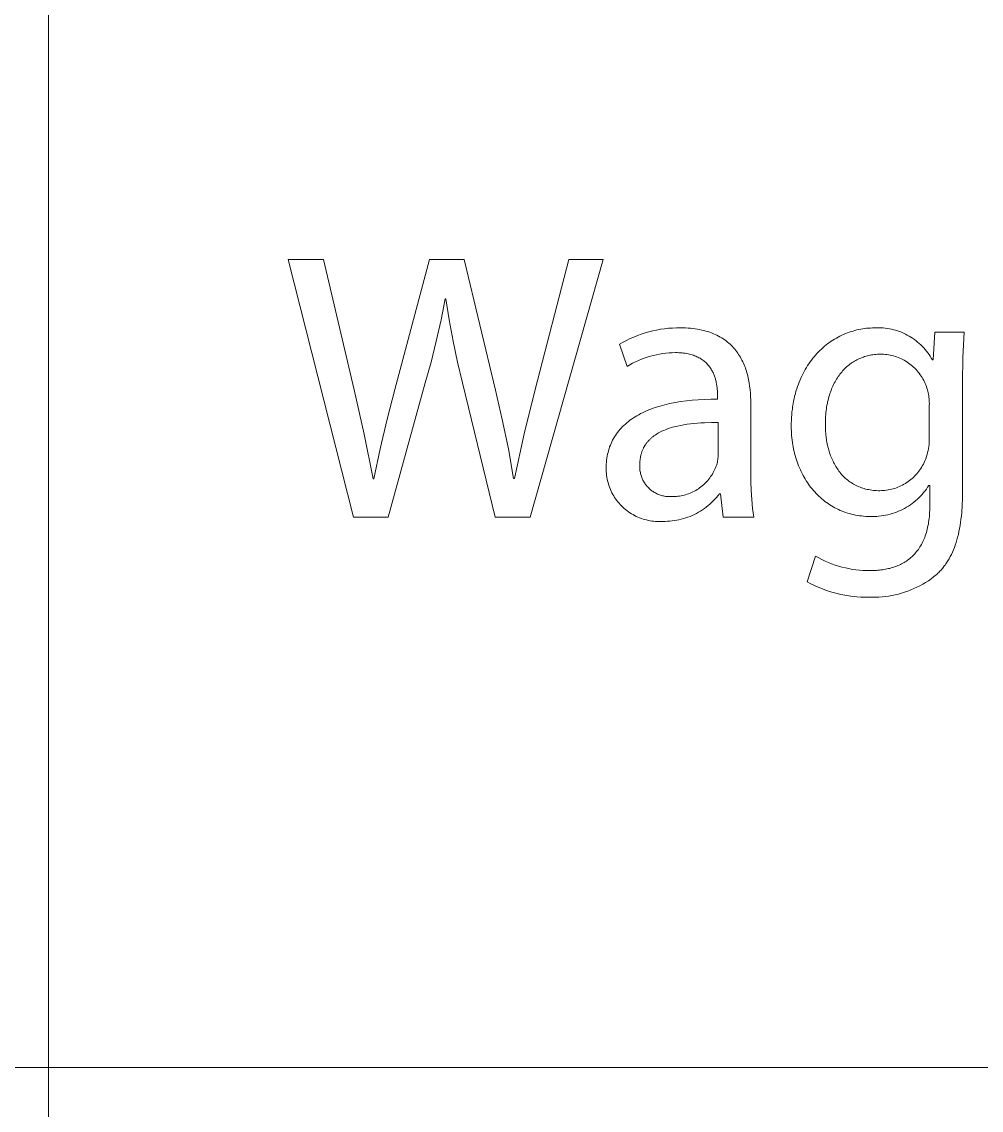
# Model space of a CAD drawing. Header units: millimetres. Extents: x 3269 to 7089, y 1744 to 4413.
# Drawn here: x 6748.6 to 6844.6, y 1953.1 to 2061.9 of the extents above; entities that cross this region are included whole.
import ezdxf

# ---------------------------------------------------------------- set-up
doc = ezdxf.new("R2010")
doc.units = ezdxf.units.MM
doc.header["$MEASUREMENT"] = 0
doc.layers.add('Domyślny', color=7, linetype='Continuous', true_color=0x000000)

msp = doc.modelspace()

# ---------------------------------------------------------------- linework, layer by layer
at = {"layer": 'Domyślny', "color": 18, "lineweight": 15, "true_color": 0x000000}
for p, q in [((6751.31, 1850.54), (6751.31, 2170.83)), ((6781.82, 2012.37), (6775.28, 2038.14)), ((6775.28, 2038.14), (6778.82, 2038.14)), ((6778.82, 2038.14), (6781.87, 2025.11)), ((6785.95, 2025.14), (6789.4, 2038.14)), ((6789.4, 2038.14), (6792.87, 2038.14)), ((6792.87, 2038.14), (6796, 2025.06)), ((6806.76, 2038.14), (6799.46, 2012.37)), ((6799.96, 2025.14), (6803.35, 2038.14)), ((6803.35, 2038.14), (6806.76, 2038.14)), ((6790.96, 2034.21), (6790.56, 2032.09)), ((6791.04, 2034.21), (6790.96, 2034.21)), ((6791.37, 2032.09), (6791.04, 2034.21)), ((6790.56, 2032.09), (6790.09, 2029.98)), ((6791.76, 2029.98), (6791.37, 2032.09)), ((6811.34, 2030.9), (6811.73, 2031)), ((6811.73, 2031), (6812.11, 2031.08)), ((6812.11, 2031.08), (6812.51, 2031.15)), ((6812.51, 2031.15), (6812.9, 2031.21)), ((6812.9, 2031.21), (6813.3, 2031.25)), ((6813.3, 2031.25), (6813.69, 2031.28)), ((6813.69, 2031.28), (6814.09, 2031.3)), ((6814.09, 2031.3), (6814.49, 2031.3)), ((6814.49, 2031.3), (6814.75, 2031.3)), ((6814.75, 2031.3), (6815.01, 2031.29)), ((6815.01, 2031.29), (6815.26, 2031.27)), ((6815.26, 2031.27), (6815.5, 2031.25)), ((6815.5, 2031.25), (6815.74, 2031.23)), ((6815.74, 2031.23), (6815.97, 2031.2)), ((6815.97, 2031.2), (6816.2, 2031.16)), ((6816.2, 2031.16), (6816.42, 2031.12)), ((6816.42, 2031.12), (6816.63, 2031.08)), ((6816.63, 2031.08), (6816.84, 2031.03)), ((6816.84, 2031.03), (6817.04, 2030.98)), ((6817.04, 2030.98), (6817.24, 2030.92)), ((6817.24, 2030.92), (6817.43, 2030.85)), ((6831.38, 2030.86), (6831.57, 2030.93)), ((6831.57, 2030.93), (6831.76, 2030.98)), ((6831.76, 2030.98), (6831.95, 2031.04)), ((6831.95, 2031.04), (6832.14, 2031.09)), ((6832.14, 2031.09), (6832.34, 2031.13)), ((6832.34, 2031.13), (6832.53, 2031.17)), ((6832.53, 2031.17), (6832.73, 2031.2)), ((6832.73, 2031.2), (6832.92, 2031.23)), ((6832.92, 2031.23), (6833.12, 2031.25)), ((6833.12, 2031.25), (6833.32, 2031.27)), ((6833.32, 2031.27), (6833.52, 2031.28)), ((6833.52, 2031.28), (6833.71, 2031.29)), ((6833.71, 2031.29), (6833.91, 2031.29)), ((6833.91, 2031.29), (6834.12, 2031.3)), ((6834.12, 2031.3), (6834.34, 2031.3)), ((6834.34, 2031.3), (6834.55, 2031.3)), ((6834.55, 2031.3), (6834.76, 2031.29)), ((6834.76, 2031.29), (6834.97, 2031.27)), ((6834.97, 2031.27), (6835.18, 2031.24)), ((6835.18, 2031.24), (6835.39, 2031.2)), ((6835.39, 2031.2), (6835.59, 2031.16)), ((6835.59, 2031.16), (6835.8, 2031.11)), ((6835.8, 2031.11), (6836, 2031.06)), ((6836, 2031.06), (6836.2, 2030.99)), ((6836.2, 2030.99), (6836.4, 2030.93)), ((6836.4, 2030.93), (6836.6, 2030.85)), ((6790.09, 2029.98), (6789.56, 2027.88)), ((6792.21, 2027.88), (6791.76, 2029.98)), ((6808.42, 2029.66), (6808.76, 2029.86)), ((6808.76, 2029.86), (6809.12, 2030.04)), ((6809.12, 2030.04), (6809.47, 2030.22)), ((6809.47, 2030.22), (6809.84, 2030.38)), ((6809.84, 2030.38), (6810.21, 2030.53)), ((6810.21, 2030.53), (6810.58, 2030.67)), ((6810.58, 2030.67), (6810.96, 2030.79)), ((6810.96, 2030.79), (6811.34, 2030.9)), ((6817.43, 2030.85), (6817.62, 2030.79)), ((6817.62, 2030.79), (6817.8, 2030.71)), ((6817.8, 2030.71), (6817.98, 2030.64)), ((6817.98, 2030.64), (6818.15, 2030.56)), ((6818.15, 2030.56), (6818.31, 2030.47)), ((6818.31, 2030.47), (6818.47, 2030.38)), ((6818.47, 2030.38), (6818.63, 2030.29)), ((6818.63, 2030.29), (6818.78, 2030.19)), ((6818.78, 2030.19), (6818.93, 2030.09)), ((6818.93, 2030.09), (6819.07, 2029.99)), ((6819.07, 2029.99), (6819.21, 2029.88)), ((6819.21, 2029.88), (6819.34, 2029.77)), ((6829.24, 2029.72), (6829.41, 2029.84)), ((6829.41, 2029.84), (6829.58, 2029.96)), ((6829.58, 2029.96), (6829.75, 2030.07)), ((6829.75, 2030.07), (6829.92, 2030.18)), ((6829.92, 2030.18), (6830.1, 2030.28)), ((6830.1, 2030.28), (6830.28, 2030.38)), ((6830.28, 2030.38), (6830.45, 2030.47)), ((6830.45, 2030.47), (6830.64, 2030.56)), ((6830.64, 2030.56), (6830.82, 2030.64)), ((6830.82, 2030.64), (6831, 2030.72)), ((6831, 2030.72), (6831.19, 2030.79)), ((6831.19, 2030.79), (6831.38, 2030.86)), ((6836.6, 2030.85), (6836.79, 2030.77)), ((6836.79, 2030.77), (6836.99, 2030.68)), ((6836.99, 2030.68), (6837.17, 2030.58)), ((6837.17, 2030.58), (6837.36, 2030.48)), ((6837.36, 2030.48), (6837.54, 2030.37)), ((6837.54, 2030.37), (6837.72, 2030.25)), ((6837.72, 2030.25), (6837.89, 2030.13)), ((6837.89, 2030.13), (6838.06, 2030.01)), ((6838.06, 2030.01), (6838.22, 2029.87)), ((6838.22, 2029.87), (6838.38, 2029.74)), ((6839.76, 2028.09), (6839.93, 2030.87)), ((6839.93, 2030.87), (6842.86, 2030.87)), ((6842.86, 2030.87), (6842.75, 2028.34)), ((6809.17, 2027.44), (6808.42, 2029.66)), ((6813.04, 2028.76), (6812.73, 2028.73)), ((6813.36, 2028.79), (6813.04, 2028.76)), ((6813.67, 2028.81), (6813.36, 2028.79)), ((6813.99, 2028.82), (6813.67, 2028.81)), ((6814.17, 2028.82), (6813.99, 2028.82)), ((6814.34, 2028.81), (6814.17, 2028.82)), ((6814.5, 2028.8), (6814.34, 2028.81)), ((6814.66, 2028.79), (6814.5, 2028.8)), ((6814.82, 2028.77), (6814.66, 2028.79)), ((6814.97, 2028.75), (6814.82, 2028.77)), ((6815.12, 2028.72), (6814.97, 2028.75)), ((6819.34, 2029.77), (6819.46, 2029.66)), ((6819.46, 2029.66), (6819.59, 2029.54)), ((6819.59, 2029.54), (6819.7, 2029.42)), ((6819.7, 2029.42), (6819.82, 2029.29)), ((6819.82, 2029.29), (6819.93, 2029.17)), ((6819.93, 2029.17), (6820.03, 2029.04)), ((6820.03, 2029.04), (6820.13, 2028.9)), ((6820.13, 2028.9), (6820.23, 2028.77)), ((6820.23, 2028.77), (6820.32, 2028.63)), ((6828.15, 2028.74), (6828.3, 2028.89)), ((6828.3, 2028.89), (6828.45, 2029.04)), ((6828.45, 2029.04), (6828.6, 2029.18)), ((6828.6, 2029.18), (6828.76, 2029.33)), ((6828.76, 2029.33), (6828.92, 2029.46)), ((6828.92, 2029.46), (6829.08, 2029.59)), ((6829.08, 2029.59), (6829.24, 2029.72)), ((6838.38, 2029.74), (6838.54, 2029.59)), ((6838.54, 2029.59), (6838.69, 2029.44)), ((6838.69, 2029.44), (6838.83, 2029.29)), ((6838.83, 2029.29), (6838.97, 2029.13)), ((6838.97, 2029.13), (6839.11, 2028.97)), ((6839.11, 2028.97), (6839.23, 2028.8)), ((6839.23, 2028.8), (6839.36, 2028.63)), ((6789.56, 2027.88), (6788.97, 2025.8)), ((6792.72, 2025.8), (6792.21, 2027.88)), ((6809.72, 2027.76), (6809.44, 2027.6)), ((6810.01, 2027.9), (6809.72, 2027.76)), ((6810.29, 2028.03), (6810.01, 2027.9)), ((6810.59, 2028.15), (6810.29, 2028.03)), ((6810.88, 2028.27), (6810.59, 2028.15)), ((6811.18, 2028.37), (6810.88, 2028.27)), ((6811.49, 2028.46), (6811.18, 2028.37)), ((6811.79, 2028.54), (6811.49, 2028.46)), ((6812.1, 2028.61), (6811.79, 2028.54)), ((6812.41, 2028.68), (6812.1, 2028.61)), ((6812.73, 2028.73), (6812.41, 2028.68)), ((6815.26, 2028.7), (6815.12, 2028.72)), ((6815.4, 2028.66), (6815.26, 2028.7)), ((6815.53, 2028.63), (6815.4, 2028.66)), ((6815.66, 2028.59), (6815.53, 2028.63)), ((6815.79, 2028.55), (6815.66, 2028.59)), ((6815.91, 2028.51), (6815.79, 2028.55)), ((6816.03, 2028.46), (6815.91, 2028.51)), ((6816.14, 2028.41), (6816.03, 2028.46)), ((6816.25, 2028.36), (6816.14, 2028.41)), ((6816.35, 2028.31), (6816.25, 2028.36)), ((6816.46, 2028.25), (6816.35, 2028.31)), ((6816.55, 2028.19), (6816.46, 2028.25)), ((6816.65, 2028.13), (6816.55, 2028.19)), ((6816.74, 2028.07), (6816.65, 2028.13)), ((6816.83, 2028), (6816.74, 2028.07)), ((6816.91, 2027.93), (6816.83, 2028)), ((6816.99, 2027.86), (6816.91, 2027.93)), ((6817.07, 2027.79), (6816.99, 2027.86)), ((6817.14, 2027.72), (6817.07, 2027.79)), ((6817.21, 2027.64), (6817.14, 2027.72)), ((6820.32, 2028.63), (6820.41, 2028.49)), ((6820.41, 2028.49), (6820.5, 2028.35)), ((6820.5, 2028.35), (6820.58, 2028.2)), ((6820.58, 2028.2), (6820.65, 2028.05)), ((6820.65, 2028.05), (6820.73, 2027.91)), ((6820.73, 2027.91), (6820.8, 2027.75)), ((6820.8, 2027.75), (6820.86, 2027.6)), ((6827.22, 2027.53), (6827.34, 2027.71)), ((6827.34, 2027.71), (6827.47, 2027.9)), ((6827.47, 2027.9), (6827.6, 2028.07)), ((6827.6, 2028.07), (6827.73, 2028.25)), ((6827.73, 2028.25), (6827.87, 2028.41)), ((6827.87, 2028.41), (6828.01, 2028.58)), ((6828.01, 2028.58), (6828.15, 2028.74)), ((6831.45, 2027.66), (6831.34, 2027.58)), ((6831.56, 2027.75), (6831.45, 2027.66)), ((6831.67, 2027.83), (6831.56, 2027.75)), ((6831.79, 2027.9), (6831.67, 2027.83)), ((6831.91, 2027.97), (6831.79, 2027.9)), ((6832.03, 2028.04), (6831.91, 2027.97)), ((6832.15, 2028.11), (6832.03, 2028.04)), ((6832.27, 2028.17), (6832.15, 2028.11)), ((6832.4, 2028.23), (6832.27, 2028.17)), ((6832.53, 2028.28), (6832.4, 2028.23)), ((6832.66, 2028.34), (6832.53, 2028.28)), ((6832.79, 2028.38), (6832.66, 2028.34)), ((6832.92, 2028.43), (6832.79, 2028.38)), ((6833.06, 2028.47), (6832.92, 2028.43)), ((6833.19, 2028.5), (6833.06, 2028.47)), ((6833.33, 2028.54), (6833.19, 2028.5)), ((6833.47, 2028.57), (6833.33, 2028.54)), ((6833.61, 2028.59), (6833.47, 2028.57)), ((6833.75, 2028.61), (6833.61, 2028.59)), ((6833.9, 2028.63), (6833.75, 2028.61)), ((6834.04, 2028.64), (6833.9, 2028.63)), ((6834.19, 2028.65), (6834.04, 2028.64)), ((6834.34, 2028.66), (6834.19, 2028.65)), ((6834.49, 2028.66), (6834.34, 2028.66)), ((6834.65, 2028.66), (6834.49, 2028.66)), ((6834.82, 2028.65), (6834.65, 2028.66)), ((6834.99, 2028.64), (6834.82, 2028.65)), ((6835.15, 2028.62), (6834.99, 2028.64)), ((6835.32, 2028.6), (6835.15, 2028.62)), ((6835.48, 2028.57), (6835.32, 2028.6)), ((6835.64, 2028.53), (6835.48, 2028.57)), ((6835.8, 2028.49), (6835.64, 2028.53)), ((6835.96, 2028.44), (6835.8, 2028.49)), ((6836.12, 2028.39), (6835.96, 2028.44)), ((6836.28, 2028.33), (6836.12, 2028.39)), ((6836.43, 2028.27), (6836.28, 2028.33)), ((6836.59, 2028.2), (6836.43, 2028.27)), ((6836.74, 2028.13), (6836.59, 2028.2)), ((6836.88, 2028.05), (6836.74, 2028.13)), ((6837.03, 2027.96), (6836.88, 2028.05)), ((6837.17, 2027.88), (6837.03, 2027.96)), ((6837.31, 2027.78), (6837.17, 2027.88)), ((6837.44, 2027.68), (6837.31, 2027.78)), ((6837.57, 2027.58), (6837.44, 2027.68)), ((6839.36, 2028.63), (6839.47, 2028.45)), ((6839.47, 2028.45), (6839.58, 2028.27)), ((6839.58, 2028.27), (6839.69, 2028.09)), ((6839.69, 2028.09), (6839.76, 2028.09)), ((6842.75, 2028.34), (6842.72, 2025.8)), ((6809.44, 2027.6), (6809.17, 2027.44)), ((6817.28, 2027.57), (6817.21, 2027.64)), ((6817.34, 2027.49), (6817.28, 2027.57)), ((6817.4, 2027.41), (6817.34, 2027.49)), ((6817.46, 2027.33), (6817.4, 2027.41)), ((6817.52, 2027.25), (6817.46, 2027.33)), ((6817.57, 2027.17), (6817.52, 2027.25)), ((6817.62, 2027.08), (6817.57, 2027.17)), ((6817.67, 2027), (6817.62, 2027.08)), ((6817.71, 2026.91), (6817.67, 2027)), ((6817.76, 2026.82), (6817.71, 2026.91)), ((6817.8, 2026.74), (6817.76, 2026.82)), ((6817.83, 2026.65), (6817.8, 2026.74)), ((6817.87, 2026.56), (6817.83, 2026.65)), ((6817.9, 2026.47), (6817.87, 2026.56)), ((6820.86, 2027.6), (6820.93, 2027.44)), ((6820.93, 2027.44), (6820.99, 2027.29)), ((6820.99, 2027.29), (6821.04, 2027.13)), ((6821.04, 2027.13), (6821.09, 2026.97)), ((6821.09, 2026.97), (6821.14, 2026.8)), ((6821.14, 2026.8), (6821.19, 2026.64)), ((6821.19, 2026.64), (6821.23, 2026.47)), ((6826.66, 2026.53), (6826.76, 2026.74)), ((6826.76, 2026.74), (6826.87, 2026.94)), ((6826.87, 2026.94), (6826.98, 2027.14)), ((6826.98, 2027.14), (6827.1, 2027.34)), ((6827.1, 2027.34), (6827.22, 2027.53)), ((6830.45, 2026.66), (6830.36, 2026.54)), ((6830.54, 2026.77), (6830.45, 2026.66)), ((6830.63, 2026.88), (6830.54, 2026.77)), ((6830.72, 2026.99), (6830.63, 2026.88)), ((6830.82, 2027.1), (6830.72, 2026.99)), ((6830.92, 2027.2), (6830.82, 2027.1)), ((6831.02, 2027.3), (6830.92, 2027.2)), ((6831.12, 2027.4), (6831.02, 2027.3)), ((6831.23, 2027.49), (6831.12, 2027.4)), ((6831.34, 2027.58), (6831.23, 2027.49)), ((6837.7, 2027.47), (6837.57, 2027.58)), ((6837.82, 2027.36), (6837.7, 2027.47)), ((6837.94, 2027.25), (6837.82, 2027.36)), ((6838.06, 2027.13), (6837.94, 2027.25)), ((6838.17, 2027), (6838.06, 2027.13)), ((6838.28, 2026.88), (6838.17, 2027)), ((6838.38, 2026.75), (6838.28, 2026.88)), ((6838.48, 2026.61), (6838.38, 2026.75)), ((6838.58, 2026.47), (6838.48, 2026.61)), ((6788.97, 2025.8), (6785.29, 2012.37)), ((6795.98, 2012.37), (6792.72, 2025.8)), ((6817.93, 2026.38), (6817.9, 2026.47)), ((6817.96, 2026.29), (6817.93, 2026.38)), ((6817.99, 2026.21), (6817.96, 2026.29)), ((6818.01, 2026.12), (6817.99, 2026.21)), ((6818.04, 2026.03), (6818.01, 2026.12)), ((6818.06, 2025.94), (6818.04, 2026.03)), ((6818.08, 2025.85), (6818.06, 2025.94)), ((6818.11, 2025.67), (6818.08, 2025.85)), ((6818.14, 2025.5), (6818.11, 2025.67)), ((6818.16, 2025.33), (6818.14, 2025.5)), ((6821.23, 2026.47), (6821.27, 2026.31)), ((6821.27, 2026.31), (6821.31, 2026.14)), ((6821.31, 2026.14), (6821.34, 2025.97)), ((6821.34, 2025.97), (6821.37, 2025.8)), ((6821.37, 2025.8), (6821.42, 2025.46)), ((6826.2, 2025.42), (6826.29, 2025.65)), ((6826.29, 2025.65), (6826.37, 2025.88)), ((6826.37, 2025.88), (6826.46, 2026.1)), ((6826.46, 2026.1), (6826.56, 2026.32)), ((6826.56, 2026.32), (6826.66, 2026.53)), ((6829.75, 2025.48), (6829.68, 2025.33)), ((6829.81, 2025.62), (6829.75, 2025.48)), ((6829.88, 2025.76), (6829.81, 2025.62)), ((6829.96, 2025.9), (6829.88, 2025.76)), ((6830.03, 2026.03), (6829.96, 2025.9)), ((6830.11, 2026.16), (6830.03, 2026.03)), ((6830.19, 2026.29), (6830.11, 2026.16)), ((6830.27, 2026.42), (6830.19, 2026.29)), ((6830.36, 2026.54), (6830.27, 2026.42)), ((6838.66, 2026.33), (6838.58, 2026.47)), ((6838.75, 2026.19), (6838.66, 2026.33)), ((6838.83, 2026.04), (6838.75, 2026.19)), ((6838.9, 2025.89), (6838.83, 2026.04)), ((6838.97, 2025.74), (6838.9, 2025.89)), ((6839.03, 2025.59), (6838.97, 2025.74)), ((6839.09, 2025.43), (6839.03, 2025.59)), ((6842.72, 2025.8), (6842.72, 2015.05)), ((6781.87, 2025.11), (6782.87, 2020.66)), ((6785.16, 2022.18), (6785.95, 2025.14)), ((6796, 2025.06), (6796.69, 2022.14)), ((6798.86, 2020.71), (6799.96, 2025.14)), ((6818.18, 2025.16), (6818.16, 2025.33)), ((6818.19, 2025), (6818.18, 2025.16)), ((6818.2, 2024.84), (6818.19, 2025)), ((6818.2, 2024.69), (6818.2, 2024.84)), ((6818.2, 2024.54), (6818.2, 2024.69)), ((6818.2, 2024.15), (6818.2, 2024.54)), ((6821.42, 2025.46), (6821.46, 2025.11)), ((6821.46, 2025.11), (6821.5, 2024.76)), ((6821.5, 2024.76), (6821.52, 2024.42)), ((6821.52, 2024.42), (6821.53, 2024.07)), ((6825.87, 2024.21), (6825.92, 2024.46)), ((6825.92, 2024.46), (6825.99, 2024.71)), ((6825.99, 2024.71), (6826.05, 2024.95)), ((6826.05, 2024.95), (6826.13, 2025.19)), ((6826.13, 2025.19), (6826.2, 2025.42)), ((6829.35, 2024.4), (6829.3, 2024.24)), ((6829.4, 2024.57), (6829.35, 2024.4)), ((6829.45, 2024.73), (6829.4, 2024.57)), ((6829.5, 2024.88), (6829.45, 2024.73)), ((6829.56, 2025.04), (6829.5, 2024.88)), ((6829.62, 2025.19), (6829.56, 2025.04)), ((6829.68, 2025.33), (6829.62, 2025.19)), ((6839.14, 2025.27), (6839.09, 2025.43)), ((6839.19, 2025.11), (6839.14, 2025.27)), ((6839.23, 2024.96), (6839.19, 2025.11)), ((6839.27, 2024.81), (6839.23, 2024.96)), ((6839.3, 2024.66), (6839.27, 2024.81)), ((6839.33, 2024.5), (6839.3, 2024.66)), ((6839.35, 2024.35), (6839.33, 2024.5)), ((6811.77, 2023.25), (6811.99, 2023.33)), ((6811.99, 2023.33), (6812.22, 2023.4)), ((6812.22, 2023.4), (6812.46, 2023.47)), ((6812.46, 2023.47), (6812.7, 2023.54)), ((6812.7, 2023.54), (6812.95, 2023.61)), ((6812.95, 2023.61), (6813.45, 2023.72)), ((6813.45, 2023.72), (6813.98, 2023.83)), ((6813.98, 2023.83), (6814.53, 2023.92)), ((6814.53, 2023.92), (6815.09, 2023.99)), ((6815.09, 2023.99), (6815.68, 2024.05)), ((6815.68, 2024.05), (6816.28, 2024.1)), ((6816.28, 2024.1), (6816.9, 2024.13)), ((6816.9, 2024.13), (6817.54, 2024.15)), ((6817.54, 2024.15), (6818.2, 2024.15)), ((6821.53, 2024.07), (6821.53, 2023.72)), ((6821.53, 2023.72), (6821.53, 2016.81)), ((6825.69, 2023.17), (6825.72, 2023.43)), ((6825.72, 2023.43), (6825.77, 2023.7)), ((6825.77, 2023.7), (6825.81, 2023.96)), ((6825.81, 2023.96), (6825.87, 2024.21)), ((6829.12, 2023.38), (6829.1, 2023.2)), ((6829.15, 2023.55), (6829.12, 2023.38)), ((6829.19, 2023.73), (6829.15, 2023.55)), ((6829.22, 2023.9), (6829.19, 2023.73)), ((6829.26, 2024.07), (6829.22, 2023.9)), ((6829.3, 2024.24), (6829.26, 2024.07)), ((6839.37, 2024.2), (6839.35, 2024.35)), ((6839.38, 2024.04), (6839.37, 2024.2)), ((6839.38, 2023.88), (6839.38, 2024.04)), ((6839.39, 2023.73), (6839.38, 2023.88)), ((6839.38, 2023.57), (6839.39, 2023.73)), ((6839.38, 2020.24), (6839.38, 2023.57)), ((6809.62, 2022.18), (6809.79, 2022.29)), ((6809.79, 2022.29), (6809.96, 2022.4)), ((6809.96, 2022.4), (6810.14, 2022.51)), ((6810.14, 2022.51), (6810.33, 2022.61)), ((6810.33, 2022.61), (6810.52, 2022.72)), ((6810.52, 2022.72), (6810.71, 2022.81)), ((6810.71, 2022.81), (6810.91, 2022.91)), ((6810.91, 2022.91), (6811.12, 2023)), ((6811.12, 2023), (6811.33, 2023.09)), ((6811.33, 2023.09), (6811.54, 2023.17)), ((6811.54, 2023.17), (6811.77, 2023.25)), ((6825.59, 2022.05), (6825.61, 2022.34)), ((6825.61, 2022.34), (6825.63, 2022.62)), ((6825.63, 2022.62), (6825.65, 2022.89)), ((6825.65, 2022.89), (6825.69, 2023.17)), ((6829.02, 2022.45), (6829, 2022.06)), ((6829.03, 2022.64), (6829.02, 2022.45)), ((6829.05, 2022.83), (6829.03, 2022.64)), ((6829.07, 2023.01), (6829.05, 2022.83)), ((6829.1, 2023.2), (6829.07, 2023.01)), ((6784.46, 2019.2), (6785.16, 2022.18)), ((6796.69, 2022.14), (6797.3, 2019.2)), ((6808.33, 2021), (6808.45, 2021.14)), ((6808.45, 2021.14), (6808.58, 2021.28)), ((6808.58, 2021.28), (6808.71, 2021.42)), ((6808.71, 2021.42), (6808.85, 2021.55)), ((6808.85, 2021.55), (6808.99, 2021.68)), ((6808.99, 2021.68), (6809.14, 2021.81)), ((6809.14, 2021.81), (6809.29, 2021.94)), ((6809.29, 2021.94), (6809.45, 2022.06)), ((6809.45, 2022.06), (6809.62, 2022.18)), ((6813.13, 2021.17), (6812.99, 2021.11)), ((6813.27, 2021.22), (6813.13, 2021.17)), ((6813.42, 2021.27), (6813.27, 2021.22)), ((6813.57, 2021.32), (6813.42, 2021.27)), ((6813.72, 2021.36), (6813.57, 2021.32)), ((6813.88, 2021.4), (6813.72, 2021.36)), ((6814.19, 2021.48), (6813.88, 2021.4)), ((6814.51, 2021.55), (6814.19, 2021.48)), ((6814.84, 2021.61), (6814.51, 2021.55)), ((6815.17, 2021.66), (6814.84, 2021.61)), ((6815.51, 2021.71), (6815.17, 2021.66)), ((6815.85, 2021.74), (6815.51, 2021.71)), ((6816.19, 2021.77), (6815.85, 2021.74)), ((6816.54, 2021.79), (6816.19, 2021.77)), ((6816.89, 2021.81), (6816.54, 2021.79)), ((6817.59, 2021.83), (6816.89, 2021.81)), ((6818.28, 2021.82), (6817.59, 2021.83)), ((6818.28, 2018.6), (6818.28, 2021.82)), ((6825.58, 2021.77), (6825.59, 2022.05)), ((6825.58, 2021.47), (6825.58, 2021.77)), ((6825.58, 2021.23), (6825.58, 2021.47)), ((6825.59, 2021), (6825.58, 2021.23)), ((6829, 2022.06), (6828.99, 2021.66)), ((6828.99, 2021.66), (6829, 2021.33)), ((6829, 2021.33), (6829.01, 2020.99)), ((6782.87, 2020.66), (6783.78, 2016.2)), ((6797.9, 2016.25), (6798.86, 2020.71)), ((6807.64, 2019.91), (6807.72, 2020.07)), ((6807.72, 2020.07), (6807.81, 2020.23)), ((6807.81, 2020.23), (6807.9, 2020.39)), ((6807.9, 2020.39), (6808, 2020.55)), ((6808, 2020.55), (6808.11, 2020.7)), ((6808.11, 2020.7), (6808.22, 2020.85)), ((6808.22, 2020.85), (6808.33, 2021)), ((6811.33, 2020.03), (6811.28, 2019.98)), ((6811.38, 2020.08), (6811.33, 2020.03)), ((6811.42, 2020.13), (6811.38, 2020.08)), ((6811.47, 2020.18), (6811.42, 2020.13)), ((6811.52, 2020.23), (6811.47, 2020.18)), ((6811.57, 2020.27), (6811.52, 2020.23)), ((6811.62, 2020.32), (6811.57, 2020.27)), ((6811.68, 2020.36), (6811.62, 2020.32)), ((6811.73, 2020.4), (6811.68, 2020.36)), ((6811.84, 2020.49), (6811.73, 2020.4)), ((6811.96, 2020.57), (6811.84, 2020.49)), ((6812.07, 2020.65), (6811.96, 2020.57)), ((6812.19, 2020.72), (6812.07, 2020.65)), ((6812.32, 2020.79), (6812.19, 2020.72)), ((6812.45, 2020.86), (6812.32, 2020.79)), ((6812.58, 2020.93), (6812.45, 2020.86)), ((6812.71, 2020.99), (6812.58, 2020.93)), ((6812.85, 2021.05), (6812.71, 2020.99)), ((6812.99, 2021.11), (6812.85, 2021.05)), ((6825.6, 2020.76), (6825.59, 2021)), ((6825.62, 2020.53), (6825.6, 2020.76)), ((6825.64, 2020.3), (6825.62, 2020.53)), ((6825.67, 2020.07), (6825.64, 2020.3)), ((6825.7, 2019.84), (6825.67, 2020.07)), ((6829.01, 2020.99), (6829.04, 2020.66)), ((6829.04, 2020.66), (6829.08, 2020.33)), ((6829.08, 2020.33), (6829.1, 2020.17)), ((6829.1, 2020.17), (6829.12, 2020.01)), ((6839.37, 2019.84), (6839.38, 2020.04)), ((6839.38, 2020.04), (6839.38, 2020.24)), ((6783.85, 2016.2), (6784.46, 2019.2)), ((6797.3, 2019.2), (6797.81, 2016.25)), ((6807.26, 2018.85), (6807.31, 2019.03)), ((6807.31, 2019.03), (6807.36, 2019.21)), ((6807.36, 2019.21), (6807.42, 2019.39)), ((6807.42, 2019.39), (6807.49, 2019.56)), ((6807.49, 2019.56), (6807.56, 2019.74)), ((6807.56, 2019.74), (6807.64, 2019.91)), ((6810.68, 2019), (6810.65, 2018.94)), ((6810.7, 2019.07), (6810.68, 2019)), ((6810.73, 2019.13), (6810.7, 2019.07)), ((6810.76, 2019.2), (6810.73, 2019.13)), ((6810.79, 2019.26), (6810.76, 2019.2)), ((6810.82, 2019.32), (6810.79, 2019.26)), ((6810.85, 2019.38), (6810.82, 2019.32)), ((6810.89, 2019.44), (6810.85, 2019.38)), ((6810.92, 2019.5), (6810.89, 2019.44)), ((6810.96, 2019.56), (6810.92, 2019.5)), ((6810.99, 2019.61), (6810.96, 2019.56)), ((6811.03, 2019.67), (6810.99, 2019.61)), ((6811.07, 2019.72), (6811.03, 2019.67)), ((6811.11, 2019.78), (6811.07, 2019.72)), ((6811.15, 2019.83), (6811.11, 2019.78)), ((6811.19, 2019.88), (6811.15, 2019.83)), ((6811.24, 2019.93), (6811.19, 2019.88)), ((6811.28, 2019.98), (6811.24, 2019.93)), ((6825.73, 2019.61), (6825.7, 2019.84)), ((6825.77, 2019.39), (6825.73, 2019.61)), ((6825.81, 2019.17), (6825.77, 2019.39)), ((6825.86, 2018.95), (6825.81, 2019.17)), ((6825.92, 2018.74), (6825.86, 2018.95)), ((6829.12, 2020.01), (6829.15, 2019.86)), ((6829.15, 2019.86), (6829.18, 2019.7)), ((6829.18, 2019.7), (6829.22, 2019.54)), ((6829.22, 2019.54), (6829.25, 2019.39)), ((6829.25, 2019.39), (6829.29, 2019.24)), ((6829.29, 2019.24), (6829.33, 2019.09)), ((6829.33, 2019.09), (6829.38, 2018.94)), ((6829.38, 2018.94), (6829.42, 2018.8)), ((6839.22, 2018.85), (6839.27, 2019.04)), ((6839.27, 2019.04), (6839.3, 2019.24)), ((6839.3, 2019.24), (6839.33, 2019.44)), ((6839.33, 2019.44), (6839.36, 2019.64)), ((6839.36, 2019.64), (6839.37, 2019.84)), ((6807.08, 2017.68), (6807.1, 2017.88)), ((6807.1, 2017.88), (6807.12, 2018.08)), ((6807.12, 2018.08), (6807.14, 2018.28)), ((6807.14, 2018.28), (6807.18, 2018.47)), ((6807.18, 2018.47), (6807.21, 2018.66)), ((6807.21, 2018.66), (6807.26, 2018.85)), ((6810.46, 2018.07), (6810.45, 2017.99)), ((6810.45, 2017.99), (6810.45, 2017.91)), ((6810.45, 2017.91), (6810.45, 2017.83)), ((6810.47, 2018.15), (6810.46, 2018.07)), ((6810.48, 2018.22), (6810.47, 2018.15)), ((6810.49, 2018.3), (6810.48, 2018.22)), ((6810.5, 2018.37), (6810.49, 2018.3)), ((6810.52, 2018.45), (6810.5, 2018.37)), ((6810.53, 2018.52), (6810.52, 2018.45)), ((6810.55, 2018.59), (6810.53, 2018.52)), ((6810.57, 2018.66), (6810.55, 2018.59)), ((6810.59, 2018.73), (6810.57, 2018.66)), ((6810.61, 2018.8), (6810.59, 2018.73)), ((6810.63, 2018.87), (6810.61, 2018.8)), ((6810.65, 2018.94), (6810.63, 2018.87)), ((6818.16, 2017.77), (6818.19, 2017.88)), ((6818.19, 2017.88), (6818.21, 2018)), ((6818.21, 2018), (6818.23, 2018.12)), ((6818.23, 2018.12), (6818.25, 2018.24)), ((6818.25, 2018.24), (6818.26, 2018.36)), ((6818.26, 2018.36), (6818.27, 2018.48)), ((6818.27, 2018.48), (6818.28, 2018.6)), ((6825.97, 2018.52), (6825.92, 2018.74)), ((6826.03, 2018.31), (6825.97, 2018.52)), ((6826.1, 2018.11), (6826.03, 2018.31)), ((6826.17, 2017.9), (6826.1, 2018.11)), ((6826.24, 2017.7), (6826.17, 2017.9)), ((6829.42, 2018.8), (6829.47, 2018.65)), ((6829.47, 2018.65), (6829.52, 2018.51)), ((6829.52, 2018.51), (6829.58, 2018.37)), ((6829.58, 2018.37), (6829.64, 2018.23)), ((6829.64, 2018.23), (6829.7, 2018.09)), ((6829.7, 2018.09), (6829.76, 2017.96)), ((6829.76, 2017.96), (6829.82, 2017.83)), ((6838.87, 2017.83), (6838.94, 2017.99)), ((6838.94, 2017.99), (6839, 2018.14)), ((6839, 2018.14), (6839.06, 2018.3)), ((6839.06, 2018.3), (6839.12, 2018.46)), ((6839.12, 2018.46), (6839.17, 2018.65)), ((6839.17, 2018.65), (6839.22, 2018.85)), ((6807.07, 2017.48), (6807.08, 2017.68)), ((6807.07, 2017.27), (6807.07, 2017.48)), ((6807.07, 2017.09), (6807.07, 2017.27)), ((6807.08, 2016.9), (6807.07, 2017.09)), ((6807.09, 2016.72), (6807.08, 2016.9)), ((6810.44, 2017.56), (6810.43, 2017.46)), ((6810.43, 2017.46), (6810.43, 2017.35)), ((6810.43, 2017.35), (6810.44, 2017.25)), ((6810.45, 2017.83), (6810.44, 2017.74)), ((6810.44, 2017.74), (6810.44, 2017.66)), ((6810.44, 2017.66), (6810.44, 2017.56)), ((6810.44, 2017.25), (6810.44, 2017.15)), ((6810.44, 2017.15), (6810.45, 2017.05)), ((6810.45, 2017.05), (6810.47, 2016.94)), ((6810.47, 2016.94), (6810.49, 2016.84)), ((6810.49, 2016.84), (6810.51, 2016.74)), ((6817.69, 2016.68), (6817.77, 2016.82)), ((6817.77, 2016.82), (6817.84, 2016.96)), ((6817.84, 2016.96), (6817.91, 2017.1)), ((6817.91, 2017.1), (6817.97, 2017.24)), ((6817.97, 2017.24), (6818.03, 2017.39)), ((6818.03, 2017.39), (6818.09, 2017.53)), ((6818.09, 2017.53), (6818.13, 2017.65)), ((6818.13, 2017.65), (6818.16, 2017.77)), ((6821.53, 2016.81), (6821.54, 2015.92)), ((6826.32, 2017.5), (6826.24, 2017.7)), ((6826.4, 2017.3), (6826.32, 2017.5)), ((6826.49, 2017.11), (6826.4, 2017.3)), ((6826.57, 2016.92), (6826.49, 2017.11)), ((6826.67, 2016.73), (6826.57, 2016.92)), ((6829.82, 2017.83), (6829.89, 2017.7)), ((6829.89, 2017.7), (6829.96, 2017.57)), ((6829.96, 2017.57), (6830.03, 2017.45)), ((6830.03, 2017.45), (6830.11, 2017.33)), ((6830.11, 2017.33), (6830.19, 2017.21)), ((6830.19, 2017.21), (6830.27, 2017.09)), ((6830.27, 2017.09), (6830.35, 2016.97)), ((6830.35, 2016.97), (6830.44, 2016.86)), ((6830.44, 2016.86), (6830.53, 2016.75)), ((6838.14, 2016.71), (6838.25, 2016.84)), ((6838.25, 2016.84), (6838.35, 2016.97)), ((6838.35, 2016.97), (6838.45, 2017.11)), ((6838.45, 2017.11), (6838.55, 2017.25)), ((6838.55, 2017.25), (6838.63, 2017.39)), ((6838.63, 2017.39), (6838.72, 2017.54)), ((6838.72, 2017.54), (6838.8, 2017.68)), ((6838.8, 2017.68), (6838.87, 2017.83)), ((6783.78, 2016.2), (6783.85, 2016.2)), ((6797.81, 2016.25), (6797.9, 2016.25)), ((6807.12, 2016.54), (6807.09, 2016.72)), ((6807.14, 2016.36), (6807.12, 2016.54)), ((6807.17, 2016.18), (6807.14, 2016.36)), ((6807.21, 2016.01), (6807.17, 2016.18)), ((6807.26, 2015.83), (6807.21, 2016.01)), ((6807.31, 2015.66), (6807.26, 2015.83)), ((6810.51, 2016.74), (6810.53, 2016.64)), ((6810.53, 2016.64), (6810.56, 2016.54)), ((6810.56, 2016.54), (6810.59, 2016.44)), ((6810.59, 2016.44), (6810.63, 2016.35)), ((6810.63, 2016.35), (6810.67, 2016.25)), ((6810.67, 2016.25), (6810.71, 2016.16)), ((6810.71, 2016.16), (6810.75, 2016.07)), ((6810.75, 2016.07), (6810.8, 2015.97)), ((6810.8, 2015.97), (6810.85, 2015.89)), ((6810.85, 2015.89), (6810.91, 2015.8)), ((6810.91, 2015.8), (6810.96, 2015.71)), ((6810.96, 2015.71), (6811.02, 2015.63)), ((6816.79, 2015.6), (6816.91, 2015.7)), ((6816.91, 2015.7), (6817.02, 2015.81)), ((6817.02, 2015.81), (6817.13, 2015.93)), ((6817.13, 2015.93), (6817.23, 2016.04)), ((6817.23, 2016.04), (6817.33, 2016.16)), ((6817.33, 2016.16), (6817.43, 2016.29)), ((6817.43, 2016.29), (6817.52, 2016.42)), ((6817.52, 2016.42), (6817.61, 2016.55)), ((6817.61, 2016.55), (6817.69, 2016.68)), ((6821.54, 2015.92), (6821.57, 2015.03)), ((6826.76, 2016.54), (6826.67, 2016.73)), ((6826.87, 2016.36), (6826.76, 2016.54)), ((6826.97, 2016.19), (6826.87, 2016.36)), ((6827.08, 2016.01), (6826.97, 2016.19)), ((6827.19, 2015.84), (6827.08, 2016.01)), ((6827.3, 2015.67), (6827.19, 2015.84)), ((6830.53, 2016.75), (6830.62, 2016.65)), ((6830.62, 2016.65), (6830.72, 2016.54)), ((6830.72, 2016.54), (6830.81, 2016.44)), ((6830.81, 2016.44), (6830.91, 2016.34)), ((6830.91, 2016.34), (6831.02, 2016.25)), ((6831.02, 2016.25), (6831.12, 2016.16)), ((6831.12, 2016.16), (6831.23, 2016.07)), ((6831.23, 2016.07), (6831.34, 2015.98)), ((6831.34, 2015.98), (6831.45, 2015.9)), ((6831.45, 2015.9), (6831.57, 2015.82)), ((6831.57, 2015.82), (6831.69, 2015.75)), ((6831.69, 2015.75), (6831.81, 2015.67)), ((6836.85, 2015.66), (6837, 2015.74)), ((6837, 2015.74), (6837.14, 2015.83)), ((6837.14, 2015.83), (6837.28, 2015.93)), ((6837.28, 2015.93), (6837.41, 2016.03)), ((6837.41, 2016.03), (6837.54, 2016.13)), ((6837.54, 2016.13), (6837.67, 2016.24)), ((6837.67, 2016.24), (6837.79, 2016.35)), ((6837.79, 2016.35), (6837.91, 2016.47)), ((6837.91, 2016.47), (6838.03, 2016.59)), ((6838.03, 2016.59), (6838.14, 2016.71)), ((6807.37, 2015.48), (6807.31, 2015.66)), ((6807.43, 2015.31), (6807.37, 2015.48)), ((6807.5, 2015.14), (6807.43, 2015.31)), ((6807.57, 2014.98), (6807.5, 2015.14)), ((6807.65, 2014.81), (6807.57, 2014.98)), ((6807.74, 2014.65), (6807.65, 2014.81)), ((6807.83, 2014.5), (6807.74, 2014.65)), ((6811.02, 2015.63), (6811.09, 2015.55)), ((6811.09, 2015.55), (6811.15, 2015.47)), ((6811.15, 2015.47), (6811.22, 2015.39)), ((6811.22, 2015.39), (6811.29, 2015.32)), ((6811.29, 2015.32), (6811.36, 2015.24)), ((6811.36, 2015.24), (6811.44, 2015.17)), ((6811.44, 2015.17), (6811.52, 2015.11)), ((6811.52, 2015.11), (6811.6, 2015.04)), ((6811.6, 2015.04), (6811.68, 2014.98)), ((6811.68, 2014.98), (6811.77, 2014.92)), ((6811.77, 2014.92), (6811.85, 2014.87)), ((6811.85, 2014.87), (6811.94, 2014.82)), ((6811.94, 2014.82), (6812.03, 2014.77)), ((6812.03, 2014.77), (6812.12, 2014.72)), ((6812.12, 2014.72), (6812.22, 2014.68)), ((6812.22, 2014.68), (6812.31, 2014.64)), ((6812.31, 2014.64), (6812.41, 2014.6)), ((6812.41, 2014.6), (6812.51, 2014.57)), ((6814.87, 2014.57), (6815.02, 2014.61)), ((6815.02, 2014.61), (6815.17, 2014.66)), ((6815.17, 2014.66), (6815.32, 2014.71)), ((6815.32, 2014.71), (6815.46, 2014.77)), ((6815.46, 2014.77), (6815.61, 2014.83)), ((6815.61, 2014.83), (6815.75, 2014.9)), ((6815.75, 2014.9), (6815.89, 2014.97)), ((6815.89, 2014.97), (6816.03, 2015.05)), ((6816.03, 2015.05), (6816.16, 2015.13)), ((6816.16, 2015.13), (6816.3, 2015.21)), ((6816.3, 2015.21), (6816.42, 2015.3)), ((6816.42, 2015.3), (6816.55, 2015.39)), ((6816.55, 2015.39), (6816.67, 2015.49)), ((6816.67, 2015.49), (6816.79, 2015.6)), ((6818.39, 2014.7), (6818.25, 2014.51)), ((6818.52, 2014.7), (6818.39, 2014.7)), ((6818.77, 2012.37), (6818.52, 2014.7)), ((6821.57, 2015.03), (6821.63, 2014.14)), ((6827.42, 2015.51), (6827.3, 2015.67)), ((6827.55, 2015.35), (6827.42, 2015.51)), ((6827.67, 2015.19), (6827.55, 2015.35)), ((6827.8, 2015.04), (6827.67, 2015.19)), ((6827.93, 2014.89), (6827.8, 2015.04)), ((6828.07, 2014.74), (6827.93, 2014.89)), ((6828.21, 2014.6), (6828.07, 2014.74)), ((6828.35, 2014.46), (6828.21, 2014.6)), ((6831.81, 2015.67), (6831.93, 2015.61)), ((6831.93, 2015.61), (6832.06, 2015.54)), ((6832.06, 2015.54), (6832.19, 2015.48)), ((6832.19, 2015.48), (6832.32, 2015.42)), ((6832.32, 2015.42), (6832.46, 2015.36)), ((6832.46, 2015.36), (6832.59, 2015.31)), ((6832.59, 2015.31), (6832.73, 2015.27)), ((6832.73, 2015.27), (6832.88, 2015.22)), ((6832.88, 2015.22), (6833.02, 2015.18)), ((6833.02, 2015.18), (6833.17, 2015.15)), ((6833.17, 2015.15), (6833.32, 2015.12)), ((6833.32, 2015.12), (6833.47, 2015.09)), ((6833.47, 2015.09), (6833.63, 2015.07)), ((6833.63, 2015.07), (6833.79, 2015.05)), ((6833.79, 2015.05), (6833.95, 2015.03)), ((6833.95, 2015.03), (6834.11, 2015.02)), ((6834.11, 2015.02), (6834.28, 2015.01)), ((6834.28, 2015.01), (6834.45, 2015.01)), ((6834.45, 2015.01), (6834.62, 2015.02)), ((6834.62, 2015.02), (6834.78, 2015.03)), ((6834.78, 2015.03), (6834.95, 2015.04)), ((6834.95, 2015.04), (6835.12, 2015.06)), ((6835.12, 2015.06), (6835.28, 2015.09)), ((6835.28, 2015.09), (6835.45, 2015.12)), ((6835.45, 2015.12), (6835.61, 2015.16)), ((6835.61, 2015.16), (6835.77, 2015.2)), ((6835.77, 2015.2), (6835.93, 2015.25)), ((6835.93, 2015.25), (6836.09, 2015.3)), ((6836.09, 2015.3), (6836.25, 2015.36)), ((6836.25, 2015.36), (6836.4, 2015.43)), ((6836.4, 2015.43), (6836.55, 2015.5)), ((6836.55, 2015.5), (6836.7, 2015.57)), ((6836.7, 2015.57), (6836.85, 2015.66)), ((6838.67, 2014.65), (6838.52, 2014.48)), ((6838.82, 2014.82), (6838.67, 2014.65)), ((6838.96, 2014.99), (6838.82, 2014.82)), ((6839.09, 2015.17), (6838.96, 2014.99)), ((6839.22, 2015.36), (6839.09, 2015.17)), ((6839.34, 2015.55), (6839.22, 2015.36)), ((6839.43, 2015.55), (6839.34, 2015.55)), ((6839.43, 2013.49), (6839.43, 2015.55)), ((6842.72, 2015.05), (6842.71, 2014.27)), ((6807.92, 2014.34), (6807.83, 2014.5)), ((6808.02, 2014.19), (6807.92, 2014.34)), ((6808.13, 2014.04), (6808.02, 2014.19)), ((6808.24, 2013.9), (6808.13, 2014.04)), ((6808.36, 2013.76), (6808.24, 2013.9)), ((6808.48, 2013.63), (6808.36, 2013.76)), ((6808.61, 2013.5), (6808.48, 2013.63)), ((6812.51, 2014.57), (6812.6, 2014.54)), ((6812.6, 2014.54), (6812.7, 2014.51)), ((6812.7, 2014.51), (6812.8, 2014.49)), ((6812.8, 2014.49), (6812.91, 2014.47)), ((6812.91, 2014.47), (6813.01, 2014.45)), ((6813.01, 2014.45), (6813.11, 2014.44)), ((6813.11, 2014.44), (6813.21, 2014.43)), ((6813.21, 2014.43), (6813.31, 2014.43)), ((6813.31, 2014.43), (6813.42, 2014.42)), ((6813.42, 2014.42), (6813.52, 2014.43)), ((6813.52, 2014.43), (6813.62, 2014.43)), ((6813.62, 2014.43), (6813.78, 2014.43)), ((6813.78, 2014.43), (6813.94, 2014.43)), ((6813.94, 2014.43), (6814.09, 2014.44)), ((6814.09, 2014.44), (6814.25, 2014.46)), ((6814.25, 2014.46), (6814.41, 2014.48)), ((6814.41, 2014.48), (6814.56, 2014.51)), ((6814.56, 2014.51), (6814.72, 2014.54)), ((6814.72, 2014.54), (6814.87, 2014.57)), ((6817.26, 2013.52), (6817.08, 2013.38)), ((6817.44, 2013.67), (6817.26, 2013.52)), ((6817.61, 2013.83), (6817.44, 2013.67)), ((6817.78, 2013.99), (6817.61, 2013.83)), ((6817.94, 2014.16), (6817.78, 2013.99)), ((6818.1, 2014.34), (6817.94, 2014.16)), ((6818.25, 2014.51), (6818.1, 2014.34)), ((6821.63, 2014.14), (6821.72, 2013.25)), ((6828.5, 2014.33), (6828.35, 2014.46)), ((6828.65, 2014.2), (6828.5, 2014.33)), ((6828.8, 2014.07), (6828.65, 2014.2)), ((6828.95, 2013.95), (6828.8, 2014.07)), ((6829.11, 2013.83), (6828.95, 2013.95)), ((6829.27, 2013.72), (6829.11, 2013.83)), ((6829.43, 2013.61), (6829.27, 2013.72)), ((6829.6, 2013.5), (6829.43, 2013.61)), ((6829.77, 2013.4), (6829.6, 2013.5)), ((6837.49, 2013.61), (6837.31, 2013.48)), ((6837.68, 2013.74), (6837.49, 2013.61)), ((6837.85, 2013.87), (6837.68, 2013.74)), ((6838.03, 2014.02), (6837.85, 2013.87)), ((6838.2, 2014.17), (6838.03, 2014.02)), ((6838.36, 2014.32), (6838.2, 2014.17)), ((6838.52, 2014.48), (6838.36, 2014.32)), ((6842.68, 2013.53), (6842.63, 2012.83)), ((6842.71, 2014.27), (6842.68, 2013.53)), ((6808.74, 2013.37), (6808.61, 2013.5)), ((6808.87, 2013.25), (6808.74, 2013.37)), ((6809.01, 2013.13), (6808.87, 2013.25)), ((6809.15, 2013.02), (6809.01, 2013.13)), ((6809.3, 2012.91), (6809.15, 2013.02)), ((6809.45, 2012.81), (6809.3, 2012.91)), ((6809.6, 2012.71), (6809.45, 2012.81)), ((6809.76, 2012.62), (6809.6, 2012.71)), ((6809.92, 2012.53), (6809.76, 2012.62)), ((6810.08, 2012.45), (6809.92, 2012.53)), ((6810.25, 2012.37), (6810.08, 2012.45)), ((6815.47, 2012.45), (6815.25, 2012.37)), ((6815.68, 2012.55), (6815.47, 2012.45)), ((6815.89, 2012.64), (6815.68, 2012.55)), ((6816.1, 2012.75), (6815.89, 2012.64)), ((6816.31, 2012.86), (6816.1, 2012.75)), ((6816.51, 2012.98), (6816.31, 2012.86)), ((6816.7, 2013.11), (6816.51, 2012.98)), ((6816.89, 2013.24), (6816.7, 2013.11)), ((6817.08, 2013.38), (6816.89, 2013.24)), ((6821.72, 2013.25), (6821.84, 2012.37)), ((6829.94, 2013.31), (6829.77, 2013.4)), ((6830.12, 2013.22), (6829.94, 2013.31)), ((6830.29, 2013.13), (6830.12, 2013.22)), ((6830.47, 2013.05), (6830.29, 2013.13)), ((6830.66, 2012.97), (6830.47, 2013.05)), ((6830.84, 2012.9), (6830.66, 2012.97)), ((6831.03, 2012.84), (6830.84, 2012.9)), ((6831.22, 2012.77), (6831.03, 2012.84)), ((6831.41, 2012.72), (6831.22, 2012.77)), ((6831.61, 2012.67), (6831.41, 2012.72)), ((6831.8, 2012.62), (6831.61, 2012.67)), ((6832, 2012.58), (6831.8, 2012.62)), ((6832.2, 2012.54), (6832, 2012.58)), ((6832.41, 2012.51), (6832.2, 2012.54)), ((6832.61, 2012.49), (6832.41, 2012.51)), ((6832.82, 2012.47), (6832.61, 2012.49)), ((6833.03, 2012.45), (6832.82, 2012.47)), ((6833.24, 2012.45), (6833.03, 2012.45)), ((6833.46, 2012.44), (6833.24, 2012.45)), ((6833.68, 2012.44), (6833.46, 2012.44)), ((6833.91, 2012.44), (6833.68, 2012.44)), ((6834.13, 2012.45), (6833.91, 2012.44)), ((6834.35, 2012.47), (6834.13, 2012.45)), ((6834.58, 2012.49), (6834.35, 2012.47)), ((6834.8, 2012.52), (6834.58, 2012.49)), ((6835.02, 2012.56), (6834.8, 2012.52)), ((6835.24, 2012.61), (6835.02, 2012.56)), ((6835.46, 2012.66), (6835.24, 2012.61)), ((6835.68, 2012.73), (6835.46, 2012.66)), ((6835.89, 2012.8), (6835.68, 2012.73)), ((6836.1, 2012.87), (6835.89, 2012.8)), ((6836.31, 2012.96), (6836.1, 2012.87)), ((6836.52, 2013.05), (6836.31, 2012.96)), ((6836.72, 2013.15), (6836.52, 2013.05)), ((6836.92, 2013.25), (6836.72, 2013.15)), ((6837.11, 2013.36), (6836.92, 2013.25)), ((6837.31, 2013.48), (6837.11, 2013.36)), ((6839.37, 2012.25), (6839.39, 2012.44)), ((6839.39, 2012.44), (6839.4, 2012.64)), ((6839.4, 2012.64), (6839.42, 2012.85)), ((6839.42, 2012.85), (6839.43, 2013.06)), ((6839.43, 2013.06), (6839.43, 2013.49)), ((6842.59, 2012.49), (6842.55, 2012.16)), ((6842.63, 2012.83), (6842.59, 2012.49)), ((6785.29, 2012.37), (6781.82, 2012.37)), ((6799.46, 2012.37), (6795.98, 2012.37)), ((6810.42, 2012.3), (6810.25, 2012.37)), ((6810.59, 2012.24), (6810.42, 2012.3)), ((6810.76, 2012.18), (6810.59, 2012.24)), ((6810.93, 2012.13), (6810.76, 2012.18)), ((6811.11, 2012.09), (6810.93, 2012.13)), ((6811.29, 2012.05), (6811.11, 2012.09)), ((6811.46, 2012.01), (6811.29, 2012.05)), ((6811.64, 2011.98), (6811.46, 2012.01)), ((6811.82, 2011.96), (6811.64, 2011.98)), ((6812.01, 2011.95), (6811.82, 2011.96)), ((6812.19, 2011.94), (6812.01, 2011.95)), ((6812.37, 2011.94), (6812.19, 2011.94)), ((6812.55, 2011.94), (6812.37, 2011.94)), ((6812.73, 2011.95), (6812.55, 2011.94)), ((6812.97, 2011.95), (6812.73, 2011.95)), ((6813.2, 2011.96), (6812.97, 2011.95)), ((6813.43, 2011.97), (6813.2, 2011.96)), ((6813.66, 2011.99), (6813.43, 2011.97)), ((6813.89, 2012.02), (6813.66, 2011.99)), ((6814.13, 2012.06), (6813.89, 2012.02)), ((6814.35, 2012.11), (6814.13, 2012.06)), ((6814.58, 2012.16), (6814.35, 2012.11)), ((6814.81, 2012.22), (6814.58, 2012.16)), ((6815.03, 2012.29), (6814.81, 2012.22)), ((6815.25, 2012.37), (6815.03, 2012.29)), ((6821.84, 2012.37), (6818.77, 2012.37)), ((6839.18, 2011.16), (6839.22, 2011.33)), ((6839.22, 2011.33), (6839.25, 2011.5)), ((6839.25, 2011.5), (6839.29, 2011.68)), ((6839.29, 2011.68), (6839.32, 2011.87)), ((6839.32, 2011.87), (6839.35, 2012.06)), ((6839.35, 2012.06), (6839.37, 2012.25)), ((6842.46, 2011.53), (6842.41, 2011.23)), ((6842.51, 2011.84), (6842.46, 2011.53)), ((6842.55, 2012.16), (6842.51, 2011.84)), ((6838.87, 2010.2), (6838.93, 2010.35)), ((6838.93, 2010.35), (6838.98, 2010.51)), ((6838.98, 2010.51), (6839.04, 2010.66)), ((6839.04, 2010.66), (6839.09, 2010.82)), ((6839.09, 2010.82), (6839.13, 2010.99)), ((6839.13, 2010.99), (6839.18, 2011.16)), ((6842.22, 2010.37), (6842.15, 2010.1)), ((6842.29, 2010.65), (6842.22, 2010.37)), ((6842.35, 2010.93), (6842.29, 2010.65)), ((6842.41, 2011.23), (6842.35, 2010.93)), ((6838.2, 2009.03), (6838.29, 2009.15)), ((6838.29, 2009.15), (6838.37, 2009.27)), ((6838.37, 2009.27), (6838.45, 2009.39)), ((6838.45, 2009.39), (6838.53, 2009.52)), ((6838.53, 2009.52), (6838.6, 2009.65)), ((6838.6, 2009.65), (6838.67, 2009.78)), ((6838.67, 2009.78), (6838.74, 2009.92)), ((6838.74, 2009.92), (6838.81, 2010.06)), ((6838.81, 2010.06), (6838.87, 2010.2)), ((6841.89, 2009.33), (6841.8, 2009.09)), ((6841.98, 2009.58), (6841.89, 2009.33)), ((6842.07, 2009.83), (6841.98, 2009.58)), ((6842.15, 2010.1), (6842.07, 2009.83)), ((6827.18, 2005.9), (6828.02, 2008.47)), ((6828.02, 2008.47), (6828.33, 2008.3)), ((6828.33, 2008.3), (6828.65, 2008.13)), ((6828.65, 2008.13), (6828.97, 2007.98)), ((6837.09, 2007.98), (6837.21, 2008.06)), ((6837.21, 2008.06), (6837.32, 2008.14)), ((6837.32, 2008.14), (6837.43, 2008.23)), ((6837.43, 2008.23), (6837.53, 2008.32)), ((6837.53, 2008.32), (6837.64, 2008.41)), ((6837.64, 2008.41), (6837.74, 2008.5)), ((6837.74, 2008.5), (6837.84, 2008.6)), ((6837.84, 2008.6), (6837.93, 2008.7)), ((6837.93, 2008.7), (6838.02, 2008.81)), ((6838.02, 2008.81), (6838.12, 2008.92)), ((6838.12, 2008.92), (6838.2, 2009.03)), ((6841.37, 2008.21), (6841.25, 2008)), ((6841.48, 2008.42), (6841.37, 2008.21)), ((6841.59, 2008.64), (6841.48, 2008.42)), ((6841.7, 2008.86), (6841.59, 2008.64)), ((6841.8, 2009.09), (6841.7, 2008.86)), ((6828.97, 2007.98), (6829.29, 2007.84)), ((6829.29, 2007.84), (6829.62, 2007.7)), ((6829.62, 2007.7), (6829.96, 2007.58)), ((6829.96, 2007.58), (6830.3, 2007.47)), ((6830.3, 2007.47), (6830.64, 2007.38)), ((6830.64, 2007.38), (6830.99, 2007.29)), ((6830.99, 2007.29), (6831.33, 2007.22)), ((6831.33, 2007.22), (6831.68, 2007.15)), ((6831.68, 2007.15), (6832.04, 2007.1)), ((6832.04, 2007.1), (6832.39, 2007.07)), ((6832.39, 2007.07), (6832.74, 2007.04)), ((6832.74, 2007.04), (6833.1, 2007.03)), ((6833.1, 2007.03), (6833.46, 2007.02)), ((6833.46, 2007.02), (6833.78, 2007.03)), ((6833.78, 2007.03), (6833.93, 2007.04)), ((6833.93, 2007.04), (6834.09, 2007.04)), ((6834.09, 2007.04), (6834.25, 2007.06)), ((6834.25, 2007.06), (6834.4, 2007.07)), ((6834.4, 2007.07), (6834.55, 2007.09)), ((6834.55, 2007.09), (6834.7, 2007.11)), ((6834.7, 2007.11), (6834.85, 2007.13)), ((6834.85, 2007.13), (6835, 2007.16)), ((6835, 2007.16), (6835.14, 2007.19)), ((6835.14, 2007.19), (6835.29, 2007.22)), ((6835.29, 2007.22), (6835.43, 2007.25)), ((6835.43, 2007.25), (6835.57, 2007.29)), ((6835.57, 2007.29), (6835.71, 2007.33)), ((6835.71, 2007.33), (6835.84, 2007.38)), ((6835.84, 2007.38), (6835.98, 2007.42)), ((6835.98, 2007.42), (6836.11, 2007.47)), ((6836.11, 2007.47), (6836.24, 2007.53)), ((6836.24, 2007.53), (6836.37, 2007.58)), ((6836.37, 2007.58), (6836.5, 2007.64)), ((6836.5, 2007.64), (6836.62, 2007.7)), ((6836.62, 2007.7), (6836.74, 2007.77)), ((6836.74, 2007.77), (6836.86, 2007.84)), ((6836.86, 2007.84), (6836.98, 2007.91)), ((6836.98, 2007.91), (6837.09, 2007.98)), ((6840.48, 2007), (6840.41, 2006.92)), ((6840.56, 2007.08), (6840.48, 2007)), ((6840.63, 2007.17), (6840.56, 2007.08)), ((6840.71, 2007.25), (6840.63, 2007.17)), ((6840.78, 2007.34), (6840.71, 2007.25)), ((6840.85, 2007.43), (6840.78, 2007.34)), ((6840.92, 2007.52), (6840.85, 2007.43)), ((6840.99, 2007.61), (6840.92, 2007.52)), ((6841.05, 2007.71), (6840.99, 2007.61)), ((6841.12, 2007.8), (6841.05, 2007.71)), ((6841.25, 2008), (6841.12, 2007.8)), ((6827.54, 2005.71), (6827.18, 2005.9)), ((6839.29, 2006.01), (6839.01, 2005.83)), ((6839.56, 2006.2), (6839.29, 2006.01)), ((6839.82, 2006.4), (6839.56, 2006.2)), ((6840.08, 2006.6), (6839.82, 2006.4)), ((6840.17, 2006.68), (6840.08, 2006.6)), ((6840.25, 2006.76), (6840.17, 2006.68)), ((6840.33, 2006.84), (6840.25, 2006.76)), ((6840.41, 2006.92), (6840.33, 2006.84)), ((6827.9, 2005.54), (6827.54, 2005.71)), ((6828.26, 2005.37), (6827.9, 2005.54)), ((6828.63, 2005.22), (6828.26, 2005.37)), ((6829.01, 2005.07), (6828.63, 2005.22)), ((6829.39, 2004.95), (6829.01, 2005.07)), ((6829.77, 2004.83), (6829.39, 2004.95)), ((6830.16, 2004.73), (6829.77, 2004.83)), ((6836.92, 2004.86), (6836.61, 2004.76)), ((6837.23, 2004.97), (6836.92, 2004.86)), ((6837.54, 2005.09), (6837.23, 2004.97)), ((6837.84, 2005.22), (6837.54, 2005.09)), ((6838.14, 2005.36), (6837.84, 2005.22)), ((6838.44, 2005.51), (6838.14, 2005.36)), ((6838.73, 2005.67), (6838.44, 2005.51)), ((6839.01, 2005.83), (6838.73, 2005.67)), ((6830.55, 2004.64), (6830.16, 2004.73)), ((6830.94, 2004.56), (6830.55, 2004.64)), ((6831.34, 2004.5), (6830.94, 2004.56)), ((6831.74, 2004.45), (6831.34, 2004.5)), ((6832.14, 2004.41), (6831.74, 2004.45)), ((6832.54, 2004.38), (6832.14, 2004.41)), ((6832.94, 2004.37), (6832.54, 2004.38)), ((6833.34, 2004.38), (6832.94, 2004.37)), ((6833.67, 2004.37), (6833.34, 2004.38)), ((6834, 2004.37), (6833.67, 2004.37)), ((6834.33, 2004.38), (6834, 2004.37)), ((6834.66, 2004.4), (6834.33, 2004.38)), ((6834.99, 2004.43), (6834.66, 2004.4)), ((6835.32, 2004.48), (6834.99, 2004.43)), ((6835.64, 2004.53), (6835.32, 2004.48)), ((6835.97, 2004.6), (6835.64, 2004.53)), ((6836.29, 2004.67), (6835.97, 2004.6)), ((6836.61, 2004.76), (6836.29, 2004.67)), ((5644.93, 1957.34), (7088.52, 1957.34))]:
    msp.add_line(p, q, dxfattribs=at)

doc.saveas('drawing.dxf')
